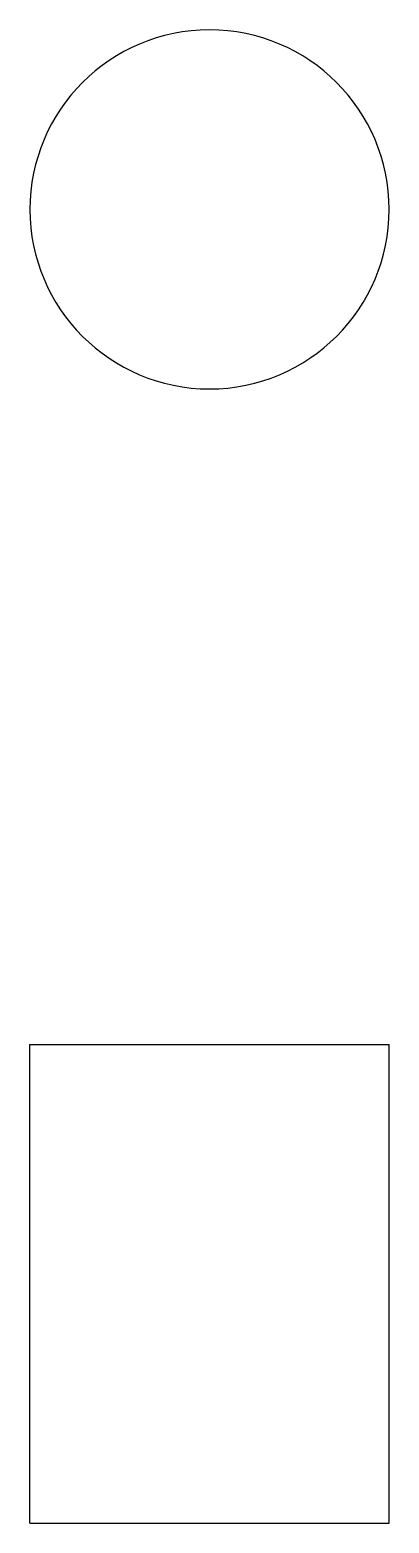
# Model space of a CAD drawing. Extents: x 114 to 326, y 87 to 255.
# Drawn here: x 114 to 151.5, y 86.9 to 242.8 of the extents above.
import ezdxf

# ---------------------------------------------------------------- set-up
doc = ezdxf.new("R2010")
doc.units = 0

msp = doc.modelspace()

# ---------------------------------------------------------------- linework, layer by layer
at = {"layer": 'Visible', "extrusion": (0, 1, 0)}
for p, q in [((113.96, 86.87), (113.96, 136.87)), ((151.46, 86.87), (151.46, 136.87))]:
    msp.add_line(p, q, dxfattribs=at)
at = {"layer": 'Visible', "extrusion": (0, 3e-13, -1)}
msp.add_circle((-132.71, 224.08, -25), 18.75, dxfattribs=at)
at = {"layer": 'Visible', "extrusion": (0, 1, 0)}
for centre in [(-132.71, 0, 136.87), (-132.71, 0, 86.87)]:
    msp.add_arc(centre, 18.75, 0, 180, dxfattribs=at)

doc.saveas('drawing.dxf')
